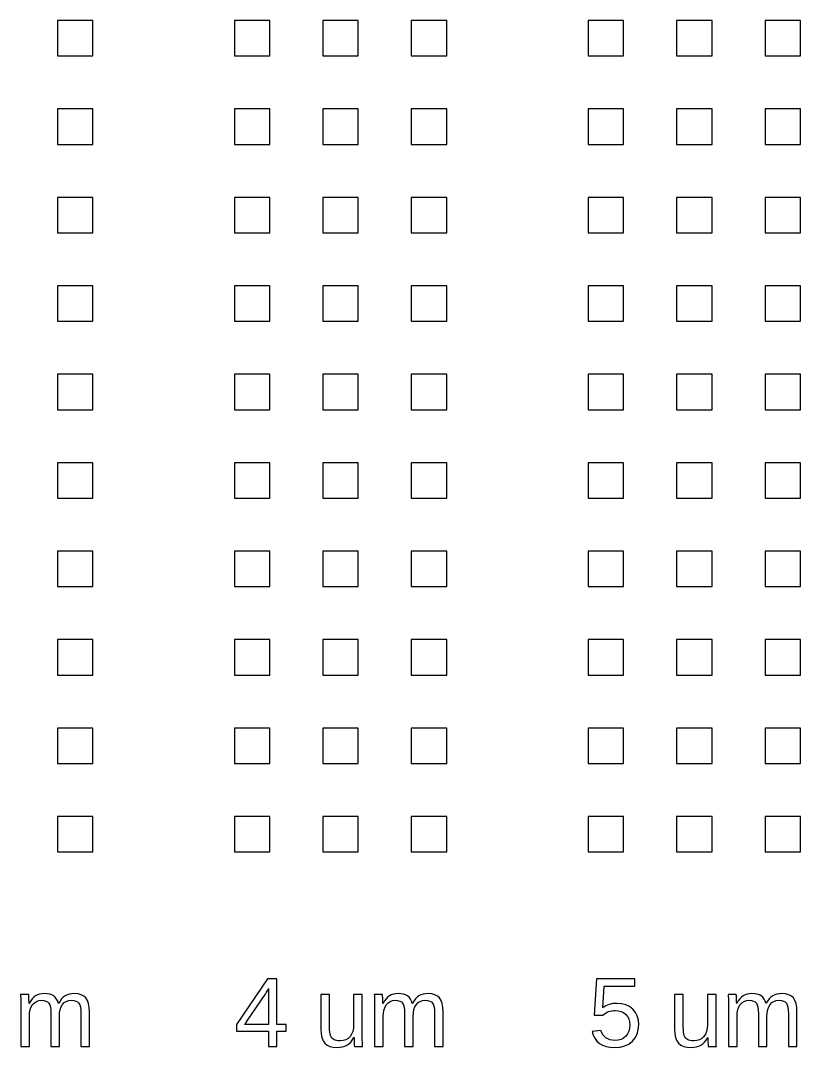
# Model space of a CAD drawing. Header units: metres. Extents: x -21500 to 21500, y -23900 to 23900.
# Drawn here: x 5191 to 9600, y -11905 to -6100 of the extents above; entities that cross this region are included whole.
import ezdxf

# ---------------------------------------------------------------- set-up
doc = ezdxf.new("R2010")
doc.units = ezdxf.units.M

msp = doc.modelspace()

# ---------------------------------------------------------------- linework, layer by layer
for p, q in [((5600, -6100), (5400, -6100)), ((5400, -6100), (5400, -6300)), ((5600, -6300), (5600, -6100)), ((6600, -6100), (6400, -6100)), ((6400, -6100), (6400, -6300)), ((6600, -6300), (6600, -6100)), ((7100, -6100), (6900, -6100)), ((6900, -6100), (6900, -6300)), ((7100, -6300), (7100, -6100)), ((7600, -6100), (7400, -6100)), ((7400, -6100), (7400, -6300)), ((7600, -6300), (7600, -6100)), ((8600, -6100), (8400, -6100)), ((8400, -6100), (8400, -6300)), ((8600, -6300), (8600, -6100)), ((9100, -6100), (8900, -6100)), ((8900, -6100), (8900, -6300)), ((9100, -6300), (9100, -6100)), ((9600, -6100), (9400, -6100)), ((9400, -6100), (9400, -6300)), ((9600, -6300), (9600, -6100)), ((5400, -6300), (5600, -6300)), ((6400, -6300), (6600, -6300)), ((6900, -6300), (7100, -6300)), ((7400, -6300), (7600, -6300)), ((8400, -6300), (8600, -6300)), ((8900, -6300), (9100, -6300)), ((9400, -6300), (9600, -6300)), ((5600, -6600), (5400, -6600)), ((5400, -6600), (5400, -6800)), ((5600, -6800), (5600, -6600)), ((6600, -6600), (6400, -6600)), ((6400, -6600), (6400, -6800)), ((6600, -6800), (6600, -6600)), ((7100, -6600), (6900, -6600)), ((6900, -6600), (6900, -6800)), ((7100, -6800), (7100, -6600)), ((7600, -6600), (7400, -6600)), ((7400, -6600), (7400, -6800)), ((7600, -6800), (7600, -6600)), ((8600, -6600), (8400, -6600)), ((8400, -6600), (8400, -6800)), ((8600, -6800), (8600, -6600)), ((9100, -6600), (8900, -6600)), ((8900, -6600), (8900, -6800)), ((9100, -6800), (9100, -6600)), ((9600, -6600), (9400, -6600)), ((9400, -6600), (9400, -6800)), ((9600, -6800), (9600, -6600)), ((5400, -6800), (5600, -6800)), ((6400, -6800), (6600, -6800)), ((6900, -6800), (7100, -6800)), ((7400, -6800), (7600, -6800)), ((8400, -6800), (8600, -6800)), ((8900, -6800), (9100, -6800)), ((9400, -6800), (9600, -6800)), ((5600, -7100), (5400, -7100)), ((5400, -7100), (5400, -7300)), ((5600, -7300), (5600, -7100)), ((6600, -7100), (6400, -7100)), ((6400, -7100), (6400, -7300)), ((6600, -7300), (6600, -7100)), ((7100, -7100), (6900, -7100)), ((6900, -7100), (6900, -7300)), ((7100, -7300), (7100, -7100)), ((7600, -7100), (7400, -7100)), ((7400, -7100), (7400, -7300)), ((7600, -7300), (7600, -7100)), ((8600, -7100), (8400, -7100)), ((8400, -7100), (8400, -7300)), ((8600, -7300), (8600, -7100)), ((9100, -7100), (8900, -7100)), ((8900, -7100), (8900, -7300)), ((9100, -7300), (9100, -7100)), ((9600, -7100), (9400, -7100)), ((9400, -7100), (9400, -7300)), ((9600, -7300), (9600, -7100)), ((5400, -7300), (5600, -7300)), ((6400, -7300), (6600, -7300)), ((6900, -7300), (7100, -7300)), ((7400, -7300), (7600, -7300)), ((8400, -7300), (8600, -7300)), ((8900, -7300), (9100, -7300)), ((9400, -7300), (9600, -7300)), ((5600, -7600), (5400, -7600)), ((5400, -7600), (5400, -7800)), ((5600, -7800), (5600, -7600)), ((6600, -7600), (6400, -7600)), ((6400, -7600), (6400, -7800)), ((6600, -7800), (6600, -7600)), ((7100, -7600), (6900, -7600)), ((6900, -7600), (6900, -7800)), ((7100, -7800), (7100, -7600)), ((7600, -7600), (7400, -7600)), ((7400, -7600), (7400, -7800)), ((7600, -7800), (7600, -7600)), ((8600, -7600), (8400, -7600)), ((8400, -7600), (8400, -7800)), ((8600, -7800), (8600, -7600)), ((9100, -7600), (8900, -7600)), ((8900, -7600), (8900, -7800)), ((9100, -7800), (9100, -7600)), ((9600, -7600), (9400, -7600)), ((9400, -7600), (9400, -7800)), ((9600, -7800), (9600, -7600)), ((5400, -7800), (5600, -7800)), ((6400, -7800), (6600, -7800)), ((6900, -7800), (7100, -7800)), ((7400, -7800), (7600, -7800)), ((8400, -7800), (8600, -7800)), ((8900, -7800), (9100, -7800)), ((9400, -7800), (9600, -7800)), ((5600, -8100), (5400, -8100)), ((5400, -8100), (5400, -8300)), ((5600, -8300), (5600, -8100)), ((6600, -8100), (6400, -8100)), ((6400, -8100), (6400, -8300)), ((6600, -8300), (6600, -8100)), ((7100, -8100), (6900, -8100)), ((6900, -8100), (6900, -8300)), ((7100, -8300), (7100, -8100)), ((7600, -8100), (7400, -8100)), ((7400, -8100), (7400, -8300)), ((7600, -8300), (7600, -8100)), ((8600, -8100), (8400, -8100)), ((8400, -8100), (8400, -8300)), ((8600, -8300), (8600, -8100)), ((9100, -8100), (8900, -8100)), ((8900, -8100), (8900, -8300)), ((9100, -8300), (9100, -8100)), ((9600, -8100), (9400, -8100)), ((9400, -8100), (9400, -8300)), ((9600, -8300), (9600, -8100)), ((5400, -8300), (5600, -8300)), ((6400, -8300), (6600, -8300)), ((6900, -8300), (7100, -8300)), ((7400, -8300), (7600, -8300)), ((8400, -8300), (8600, -8300)), ((8900, -8300), (9100, -8300)), ((9400, -8300), (9600, -8300)), ((5600, -8600), (5400, -8600)), ((5400, -8600), (5400, -8800)), ((5600, -8800), (5600, -8600)), ((6600, -8600), (6400, -8600)), ((6400, -8600), (6400, -8800)), ((6600, -8800), (6600, -8600)), ((7100, -8600), (6900, -8600)), ((6900, -8600), (6900, -8800)), ((7100, -8800), (7100, -8600)), ((7600, -8600), (7400, -8600)), ((7400, -8600), (7400, -8800)), ((7600, -8800), (7600, -8600)), ((8600, -8600), (8400, -8600)), ((8400, -8600), (8400, -8800)), ((8600, -8800), (8600, -8600)), ((9100, -8600), (8900, -8600)), ((8900, -8600), (8900, -8800)), ((9100, -8800), (9100, -8600)), ((9600, -8600), (9400, -8600)), ((9400, -8600), (9400, -8800)), ((9600, -8800), (9600, -8600)), ((5400, -8800), (5600, -8800)), ((6400, -8800), (6600, -8800)), ((6900, -8800), (7100, -8800)), ((7400, -8800), (7600, -8800)), ((8400, -8800), (8600, -8800)), ((8900, -8800), (9100, -8800)), ((9400, -8800), (9600, -8800)), ((5600, -9100), (5400, -9100)), ((5400, -9100), (5400, -9300)), ((5600, -9300), (5600, -9100)), ((6600, -9100), (6400, -9100)), ((6400, -9100), (6400, -9300)), ((6600, -9300), (6600, -9100)), ((7100, -9100), (6900, -9100)), ((6900, -9100), (6900, -9300)), ((7100, -9300), (7100, -9100)), ((7600, -9100), (7400, -9100)), ((7400, -9100), (7400, -9300)), ((7600, -9300), (7600, -9100)), ((8600, -9100), (8400, -9100)), ((8400, -9100), (8400, -9300)), ((8600, -9300), (8600, -9100)), ((9100, -9100), (8900, -9100)), ((8900, -9100), (8900, -9300)), ((9100, -9300), (9100, -9100)), ((9600, -9100), (9400, -9100)), ((9400, -9100), (9400, -9300)), ((9600, -9300), (9600, -9100)), ((5400, -9300), (5600, -9300)), ((6400, -9300), (6600, -9300)), ((6900, -9300), (7100, -9300)), ((7400, -9300), (7600, -9300)), ((8400, -9300), (8600, -9300)), ((8900, -9300), (9100, -9300)), ((9400, -9300), (9600, -9300)), ((5600, -9600), (5400, -9600)), ((5400, -9600), (5400, -9800)), ((5600, -9800), (5600, -9600)), ((6600, -9600), (6400, -9600)), ((6400, -9600), (6400, -9800)), ((6600, -9800), (6600, -9600)), ((7100, -9600), (6900, -9600)), ((6900, -9600), (6900, -9800)), ((7100, -9800), (7100, -9600)), ((7600, -9600), (7400, -9600)), ((7400, -9600), (7400, -9800)), ((7600, -9800), (7600, -9600)), ((8600, -9600), (8400, -9600)), ((8400, -9600), (8400, -9800)), ((8600, -9800), (8600, -9600)), ((9100, -9600), (8900, -9600)), ((8900, -9600), (8900, -9800)), ((9100, -9800), (9100, -9600)), ((9600, -9600), (9400, -9600)), ((9400, -9600), (9400, -9800)), ((9600, -9800), (9600, -9600)), ((5400, -9800), (5600, -9800)), ((6400, -9800), (6600, -9800)), ((6900, -9800), (7100, -9800)), ((7400, -9800), (7600, -9800)), ((8400, -9800), (8600, -9800)), ((8900, -9800), (9100, -9800)), ((9400, -9800), (9600, -9800)), ((5600, -10100), (5400, -10100)), ((5400, -10100), (5400, -10300)), ((5600, -10300), (5600, -10100)), ((6600, -10100), (6400, -10100)), ((6400, -10100), (6400, -10300)), ((6600, -10300), (6600, -10100)), ((7100, -10100), (6900, -10100)), ((6900, -10100), (6900, -10300)), ((7100, -10300), (7100, -10100)), ((7600, -10100), (7400, -10100)), ((7400, -10100), (7400, -10300)), ((7600, -10300), (7600, -10100)), ((8600, -10100), (8400, -10100)), ((8400, -10100), (8400, -10300)), ((8600, -10300), (8600, -10100)), ((9100, -10100), (8900, -10100)), ((8900, -10100), (8900, -10300)), ((9100, -10300), (9100, -10100)), ((9600, -10100), (9400, -10100)), ((9400, -10100), (9400, -10300)), ((9600, -10300), (9600, -10100)), ((5400, -10300), (5600, -10300)), ((6400, -10300), (6600, -10300)), ((6900, -10300), (7100, -10300)), ((7400, -10300), (7600, -10300)), ((8400, -10300), (8600, -10300)), ((8900, -10300), (9100, -10300)), ((9400, -10300), (9600, -10300)), ((5600, -10600), (5400, -10600)), ((5400, -10600), (5400, -10800)), ((5600, -10800), (5600, -10600)), ((6600, -10600), (6400, -10600)), ((6400, -10600), (6400, -10800)), ((6600, -10800), (6600, -10600)), ((7100, -10600), (6900, -10600)), ((6900, -10600), (6900, -10800)), ((7100, -10800), (7100, -10600)), ((7600, -10600), (7400, -10600)), ((7400, -10600), (7400, -10800)), ((7600, -10800), (7600, -10600)), ((8600, -10600), (8400, -10600)), ((8400, -10600), (8400, -10800)), ((8600, -10800), (8600, -10600)), ((9100, -10600), (8900, -10600)), ((8900, -10600), (8900, -10800)), ((9100, -10800), (9100, -10600)), ((9600, -10600), (9400, -10600)), ((9400, -10600), (9400, -10800)), ((9600, -10800), (9600, -10600)), ((5400, -10800), (5600, -10800)), ((6400, -10800), (6600, -10800)), ((6900, -10800), (7100, -10800)), ((7400, -10800), (7600, -10800)), ((8400, -10800), (8600, -10800)), ((8900, -10800), (9100, -10800)), ((9400, -10800), (9600, -10800)), ((6587.73, -11517.8), (6412.75, -11775.5)), ((6639, -11517.8), (6587.73, -11517.8)), ((6639, -11774.9), (6639, -11517.8)), ((8446.12, -11517.8), (8433.37, -11723.4)), ((8663.41, -11517.8), (8446.12, -11517.8)), ((8663.41, -11559.3), (8663.41, -11517.8)), ((5237.21, -11606.5), (5191.09, -11606.5)), ((5191.09, -11606.5), (5191.8, -11614.7)), ((5237.35, -11607.4), (5237.21, -11606.5)), ((5237.48, -11609), (5237.35, -11607.4)), ((5237.62, -11611.1), (5237.48, -11609)), ((5287.01, -11607.9), (5276.27, -11613.3)), ((5298.86, -11604.1), (5287.01, -11607.9)), ((5311.83, -11601.8), (5298.86, -11604.1)), ((5325.92, -11601), (5311.83, -11601.8)), ((5341.73, -11601.9), (5325.92, -11601)), ((5355.79, -11604.4), (5341.73, -11601.9)), ((5368.11, -11608.5), (5355.79, -11604.4)), ((5378.68, -11614.3), (5368.11, -11608.5)), ((5454.6, -11608.4), (5443.25, -11614.1)), ((5467.09, -11604.3), (5454.6, -11608.4)), ((5480.71, -11601.9), (5467.09, -11604.3)), ((5495.47, -11601), (5480.71, -11601.9)), ((5516.2, -11602.6), (5495.47, -11601)), ((5533.89, -11607.1), (5516.2, -11602.6)), ((5548.55, -11614.6), (5533.89, -11607.1)), ((6476.77, -11749.4), (6574.7, -11605.1)), ((6574.7, -11605.1), (6576.69, -11602.1)), ((6576.69, -11602.1), (6579.11, -11598.1)), ((6579.11, -11598.1), (6581.98, -11593.1)), ((6581.98, -11593.1), (6585.28, -11587.2)), ((6585.28, -11587.2), (6588.4, -11581.5)), ((6588.4, -11581.5), (6590.71, -11577.2)), ((6590.71, -11577.2), (6592.2, -11574.3)), ((6592.2, -11574.3), (6592.88, -11572.8)), ((6592.88, -11572.8), (6592.88, -11774.9)), ((6937.65, -11606.5), (6888.55, -11606.5)), ((6888.55, -11606.5), (6888.55, -11802.1)), ((6937.65, -11792.6), (6937.65, -11606.5)), ((7122.93, -11606.5), (7074.1, -11606.5)), ((7074.1, -11606.5), (7074.1, -11776.6)), ((7122.93, -11837.3), (7122.93, -11606.5)), ((7237.21, -11606.5), (7191.09, -11606.5)), ((7191.09, -11606.5), (7191.8, -11614.7)), ((7237.35, -11607.4), (7237.21, -11606.5)), ((7237.48, -11609), (7237.35, -11607.4)), ((7237.62, -11611.1), (7237.48, -11609)), ((7287.01, -11607.9), (7276.27, -11613.3)), ((7298.86, -11604.1), (7287.01, -11607.9)), ((7311.83, -11601.8), (7298.86, -11604.1)), ((7325.92, -11601), (7311.83, -11601.8)), ((7341.73, -11601.9), (7325.92, -11601)), ((7355.79, -11604.4), (7341.73, -11601.9)), ((7368.11, -11608.5), (7355.79, -11604.4)), ((7378.68, -11614.3), (7368.11, -11608.5)), ((7454.6, -11608.4), (7443.25, -11614.1)), ((7467.09, -11604.3), (7454.6, -11608.4)), ((7480.71, -11601.9), (7467.09, -11604.3)), ((7495.47, -11601), (7480.71, -11601.9)), ((7516.2, -11602.6), (7495.47, -11601)), ((7533.89, -11607.1), (7516.2, -11602.6)), ((7548.55, -11614.6), (7533.89, -11607.1)), ((8483.28, -11680.5), (8490.61, -11559.3)), ((8490.61, -11559.3), (8663.41, -11559.3)), ((8937.65, -11606.5), (8888.55, -11606.5)), ((8888.55, -11606.5), (8888.55, -11802.1)), ((8937.65, -11792.6), (8937.65, -11606.5)), ((9122.93, -11606.5), (9074.1, -11606.5)), ((9074.1, -11606.5), (9074.1, -11776.6)), ((9122.93, -11837.3), (9122.93, -11606.5)), ((9237.21, -11606.5), (9191.09, -11606.5)), ((9191.09, -11606.5), (9191.8, -11614.7)), ((9237.35, -11607.4), (9237.21, -11606.5)), ((9237.48, -11609), (9237.35, -11607.4)), ((9237.62, -11611.1), (9237.48, -11609)), ((9287.01, -11607.9), (9276.27, -11613.3)), ((9298.86, -11604.1), (9287.01, -11607.9)), ((9311.83, -11601.8), (9298.86, -11604.1)), ((9325.92, -11601), (9311.83, -11601.8)), ((9341.73, -11601.9), (9325.92, -11601)), ((9355.79, -11604.4), (9341.73, -11601.9)), ((9368.11, -11608.5), (9355.79, -11604.4)), ((9378.68, -11614.3), (9368.11, -11608.5)), ((9454.6, -11608.4), (9443.25, -11614.1)), ((9467.09, -11604.3), (9454.6, -11608.4)), ((9480.71, -11601.9), (9467.09, -11604.3)), ((9495.47, -11601), (9480.71, -11601.9)), ((9516.2, -11602.6), (9495.47, -11601)), ((9533.89, -11607.1), (9516.2, -11602.6)), ((9548.55, -11614.6), (9533.89, -11607.1)), ((5191.8, -11614.7), (5192.31, -11627.8)), ((5192.31, -11627.8), (5192.62, -11646)), ((5192.62, -11646), (5192.72, -11669.1)), ((5237.75, -11613.8), (5237.62, -11611.1)), ((5237.9, -11616.9), (5237.75, -11613.8)), ((5238.06, -11620.2), (5237.9, -11616.9)), ((5238.24, -11623.7), (5238.06, -11620.2)), ((5238.43, -11627.5), (5238.24, -11623.7)), ((5238.64, -11632.2), (5238.43, -11627.5)), ((5238.87, -11638.7), (5238.64, -11632.2)), ((5239.12, -11646.8), (5238.87, -11638.7)), ((5239.38, -11656.7), (5239.12, -11646.8)), ((5240.19, -11656.7), (5239.38, -11656.7)), ((5248.35, -11642.2), (5240.19, -11656.7)), ((5257.08, -11630.2), (5248.35, -11642.2)), ((5251.5, -11675.8), (5259.46, -11662.6)), ((5266.39, -11620.5), (5257.08, -11630.2)), ((5259.46, -11662.6), (5269.36, -11652.2)), ((5276.27, -11613.3), (5266.39, -11620.5)), ((5269.36, -11652.2), (5280.89, -11644.7)), ((5280.89, -11644.7), (5294.04, -11640.2)), ((5294.04, -11640.2), (5308.83, -11638.8)), ((5308.83, -11638.8), (5322.85, -11639.8)), ((5322.85, -11639.8), (5334.53, -11642.8)), ((5334.53, -11642.8), (5343.87, -11647.9)), ((5343.87, -11647.9), (5350.88, -11655)), ((5350.88, -11655), (5355.98, -11664.8)), ((5355.98, -11664.8), (5359.63, -11677.9)), ((5387.64, -11622), (5378.68, -11614.3)), ((5395.13, -11631.6), (5387.64, -11622)), ((5401.14, -11643.1), (5395.13, -11631.6)), ((5405.68, -11656.7), (5401.14, -11643.1)), ((5406.49, -11656.7), (5405.68, -11656.7)), ((5414.48, -11642.9), (5406.49, -11656.7)), ((5423.28, -11631.2), (5414.48, -11642.9)), ((5420.83, -11675.6), (5428.6, -11662.5)), ((5432.86, -11621.6), (5423.28, -11631.2)), ((5428.6, -11662.5), (5438.37, -11652.1)), ((5443.25, -11614.1), (5432.86, -11621.6)), ((5438.37, -11652.1), (5449.93, -11644.7)), ((5449.93, -11644.7), (5463.26, -11640.2)), ((5463.26, -11640.2), (5478.38, -11638.8)), ((5478.38, -11638.8), (5492.4, -11639.8)), ((5492.4, -11639.8), (5504.08, -11642.8)), ((5504.08, -11642.8), (5513.43, -11647.9)), ((5513.43, -11647.9), (5520.43, -11655)), ((5520.43, -11655), (5525.53, -11664.8)), ((5525.53, -11664.8), (5529.18, -11677.9)), ((5560.17, -11625.2), (5548.55, -11614.6)), ((5569.01, -11639.2), (5560.17, -11625.2)), ((5575.33, -11657.1), (5569.01, -11639.2)), ((5579.12, -11678.8), (5575.33, -11657.1)), ((7191.8, -11614.7), (7192.31, -11627.8)), ((7192.31, -11627.8), (7192.62, -11646)), ((7192.62, -11646), (7192.72, -11669.1)), ((7237.75, -11613.8), (7237.62, -11611.1)), ((7237.9, -11616.9), (7237.75, -11613.8)), ((7238.06, -11620.2), (7237.9, -11616.9)), ((7238.24, -11623.7), (7238.06, -11620.2)), ((7238.43, -11627.5), (7238.24, -11623.7)), ((7238.64, -11632.2), (7238.43, -11627.5)), ((7238.87, -11638.7), (7238.64, -11632.2)), ((7239.12, -11646.8), (7238.87, -11638.7)), ((7239.38, -11656.7), (7239.12, -11646.8)), ((7240.19, -11656.7), (7239.38, -11656.7)), ((7248.35, -11642.2), (7240.19, -11656.7)), ((7257.08, -11630.2), (7248.35, -11642.2)), ((7251.5, -11675.8), (7259.46, -11662.6)), ((7266.39, -11620.5), (7257.08, -11630.2)), ((7259.46, -11662.6), (7269.36, -11652.2)), ((7276.27, -11613.3), (7266.39, -11620.5)), ((7269.36, -11652.2), (7280.89, -11644.7)), ((7280.89, -11644.7), (7294.04, -11640.2)), ((7294.04, -11640.2), (7308.83, -11638.8)), ((7308.83, -11638.8), (7322.85, -11639.8)), ((7322.85, -11639.8), (7334.53, -11642.8)), ((7334.53, -11642.8), (7343.87, -11647.9)), ((7343.87, -11647.9), (7350.88, -11655)), ((7350.88, -11655), (7355.98, -11664.8)), ((7355.98, -11664.8), (7359.63, -11677.9)), ((7387.64, -11622), (7378.68, -11614.3)), ((7395.13, -11631.6), (7387.64, -11622)), ((7401.14, -11643.1), (7395.13, -11631.6)), ((7405.68, -11656.7), (7401.14, -11643.1)), ((7406.49, -11656.7), (7405.68, -11656.7)), ((7414.48, -11642.9), (7406.49, -11656.7)), ((7423.28, -11631.2), (7414.48, -11642.9)), ((7420.83, -11675.6), (7428.6, -11662.5)), ((7432.86, -11621.6), (7423.28, -11631.2)), ((7428.6, -11662.5), (7438.37, -11652.1)), ((7443.25, -11614.1), (7432.86, -11621.6)), ((7438.37, -11652.1), (7449.93, -11644.7)), ((7449.93, -11644.7), (7463.26, -11640.2)), ((7463.26, -11640.2), (7478.38, -11638.8)), ((7478.38, -11638.8), (7492.4, -11639.8)), ((7492.4, -11639.8), (7504.08, -11642.8)), ((7504.08, -11642.8), (7513.43, -11647.9)), ((7513.43, -11647.9), (7520.43, -11655)), ((7520.43, -11655), (7525.53, -11664.8)), ((7525.53, -11664.8), (7529.18, -11677.9)), ((7560.17, -11625.2), (7548.55, -11614.6)), ((7569.01, -11639.2), (7560.17, -11625.2)), ((7575.33, -11657.1), (7569.01, -11639.2)), ((7579.12, -11678.8), (7575.33, -11657.1)), ((8518.89, -11662.2), (8500.12, -11669.9)), ((8539.59, -11657.6), (8518.89, -11662.2)), ((8562.23, -11656.1), (8539.59, -11657.6)), ((8589.01, -11658.2), (8562.23, -11656.1)), ((8612.92, -11664.4), (8589.01, -11658.2)), ((8633.97, -11674.7), (8612.92, -11664.4)), ((9191.8, -11614.7), (9192.31, -11627.8)), ((9192.31, -11627.8), (9192.62, -11646)), ((9192.62, -11646), (9192.72, -11669.1)), ((9237.75, -11613.8), (9237.62, -11611.1)), ((9237.9, -11616.9), (9237.75, -11613.8)), ((9238.06, -11620.2), (9237.9, -11616.9)), ((9238.24, -11623.7), (9238.06, -11620.2)), ((9238.43, -11627.5), (9238.24, -11623.7)), ((9238.64, -11632.2), (9238.43, -11627.5)), ((9238.87, -11638.7), (9238.64, -11632.2)), ((9239.12, -11646.8), (9238.87, -11638.7)), ((9239.38, -11656.7), (9239.12, -11646.8)), ((9240.19, -11656.7), (9239.38, -11656.7)), ((9248.35, -11642.2), (9240.19, -11656.7)), ((9257.08, -11630.2), (9248.35, -11642.2)), ((9251.5, -11675.8), (9259.46, -11662.6)), ((9266.39, -11620.5), (9257.08, -11630.2)), ((9259.46, -11662.6), (9269.36, -11652.2)), ((9276.27, -11613.3), (9266.39, -11620.5)), ((9269.36, -11652.2), (9280.89, -11644.7)), ((9280.89, -11644.7), (9294.04, -11640.2)), ((9294.04, -11640.2), (9308.83, -11638.8)), ((9308.83, -11638.8), (9322.85, -11639.8)), ((9322.85, -11639.8), (9334.53, -11642.8)), ((9334.53, -11642.8), (9343.87, -11647.9)), ((9343.87, -11647.9), (9350.88, -11655)), ((9350.88, -11655), (9355.98, -11664.8)), ((9355.98, -11664.8), (9359.63, -11677.9)), ((9387.64, -11622), (9378.68, -11614.3)), ((9395.13, -11631.6), (9387.64, -11622)), ((9401.14, -11643.1), (9395.13, -11631.6)), ((9405.68, -11656.7), (9401.14, -11643.1)), ((9406.49, -11656.7), (9405.68, -11656.7)), ((9414.48, -11642.9), (9406.49, -11656.7)), ((9423.28, -11631.2), (9414.48, -11642.9)), ((9420.83, -11675.6), (9428.6, -11662.5)), ((9432.86, -11621.6), (9423.28, -11631.2)), ((9428.6, -11662.5), (9438.37, -11652.1)), ((9443.25, -11614.1), (9432.86, -11621.6)), ((9438.37, -11652.1), (9449.93, -11644.7)), ((9449.93, -11644.7), (9463.26, -11640.2)), ((9463.26, -11640.2), (9478.38, -11638.8)), ((9478.38, -11638.8), (9492.4, -11639.8)), ((9492.4, -11639.8), (9504.08, -11642.8)), ((9504.08, -11642.8), (9513.43, -11647.9)), ((9513.43, -11647.9), (9520.43, -11655)), ((9520.43, -11655), (9525.53, -11664.8)), ((9525.53, -11664.8), (9529.18, -11677.9)), ((9560.17, -11625.2), (9548.55, -11614.6)), ((9569.01, -11639.2), (9560.17, -11625.2)), ((9575.33, -11657.1), (9569.01, -11639.2)), ((9579.12, -11678.8), (9575.33, -11657.1)), ((5192.72, -11669.1), (5192.72, -11900)), ((5241.28, -11729.9), (5242.42, -11709.4)), ((5242.42, -11709.4), (5245.82, -11691.4)), ((5245.82, -11691.4), (5251.5, -11675.8)), ((5359.63, -11677.9), (5361.81, -11694.3)), ((5361.81, -11694.3), (5362.54, -11713.9)), ((5362.54, -11713.9), (5362.54, -11900)), ((5410.83, -11729.9), (5411.94, -11709.3)), ((5411.94, -11709.3), (5415.27, -11691.2)), ((5415.27, -11691.2), (5420.83, -11675.6)), ((5529.18, -11677.9), (5531.36, -11694.3)), ((5531.36, -11694.3), (5532.09, -11713.9)), ((5532.09, -11713.9), (5532.09, -11900)), ((5580.38, -11704.4), (5579.12, -11678.8)), ((5580.38, -11900), (5580.38, -11704.4)), ((7192.72, -11669.1), (7192.72, -11900)), ((7241.28, -11729.9), (7242.42, -11709.4)), ((7242.42, -11709.4), (7245.82, -11691.4)), ((7245.82, -11691.4), (7251.5, -11675.8)), ((7359.63, -11677.9), (7361.81, -11694.3)), ((7361.81, -11694.3), (7362.54, -11713.9)), ((7362.54, -11713.9), (7362.54, -11900)), ((7410.83, -11729.9), (7411.94, -11709.3)), ((7411.94, -11709.3), (7415.27, -11691.2)), ((7415.27, -11691.2), (7420.83, -11675.6)), ((7529.18, -11677.9), (7531.36, -11694.3)), ((7531.36, -11694.3), (7532.09, -11713.9)), ((7532.09, -11713.9), (7532.09, -11900)), ((7580.38, -11704.4), (7579.12, -11678.8)), ((7580.38, -11900), (7580.38, -11704.4)), ((8433.37, -11723.4), (8481.11, -11723.4)), ((8481.11, -11723.4), (8489.66, -11716.5)), ((8500.12, -11669.9), (8483.28, -11680.5)), ((8489.66, -11716.5), (8498.2, -11710.6)), ((8498.2, -11710.6), (8506.75, -11705.9)), ((8506.75, -11705.9), (8515.29, -11702.2)), ((8515.29, -11702.2), (8524.01, -11699.5)), ((8524.01, -11699.5), (8533.06, -11697.6)), ((8533.06, -11697.6), (8542.46, -11696.4)), ((8542.46, -11696.4), (8552.19, -11696)), ((8552.19, -11696), (8570.2, -11697.4)), ((8570.2, -11697.4), (8586.27, -11701.6)), ((8586.27, -11701.6), (8600.38, -11708.5)), ((8600.38, -11708.5), (8612.55, -11718.2)), ((8612.55, -11718.2), (8622.34, -11730.2)), ((8652.16, -11689.2), (8633.97, -11674.7)), ((8666.81, -11707), (8652.16, -11689.2)), ((8677.28, -11727.3), (8666.81, -11707)), ((9192.72, -11669.1), (9192.72, -11900)), ((9241.28, -11729.9), (9242.42, -11709.4)), ((9242.42, -11709.4), (9245.82, -11691.4)), ((9245.82, -11691.4), (9251.5, -11675.8)), ((9359.63, -11677.9), (9361.81, -11694.3)), ((9361.81, -11694.3), (9362.54, -11713.9)), ((9362.54, -11713.9), (9362.54, -11900)), ((9410.83, -11729.9), (9411.94, -11709.3)), ((9411.94, -11709.3), (9415.27, -11691.2)), ((9415.27, -11691.2), (9420.83, -11675.6)), ((9529.18, -11677.9), (9531.36, -11694.3)), ((9531.36, -11694.3), (9532.09, -11713.9)), ((9532.09, -11713.9), (9532.09, -11900)), ((9580.38, -11704.4), (9579.12, -11678.8)), ((9580.38, -11900), (9580.38, -11704.4)), ((5241.28, -11900), (5241.28, -11729.9)), ((5410.83, -11900), (5410.83, -11729.9)), ((6412.75, -11775.5), (6412.75, -11813.5)), ((6457.78, -11774.9), (6462.12, -11769.5)), ((6592.88, -11774.9), (6457.78, -11774.9)), ((6462.12, -11769.5), (6476.77, -11749.4)), ((6692.71, -11774.9), (6639, -11774.9)), ((6692.71, -11813.5), (6692.71, -11774.9)), ((7074.1, -11776.6), (7072.83, -11796.8)), ((7241.28, -11900), (7241.28, -11729.9)), ((7410.83, -11900), (7410.83, -11729.9)), ((8622.34, -11730.2), (8629.33, -11743.9)), ((8629.33, -11743.9), (8633.53, -11759.4)), ((8633.53, -11759.4), (8634.93, -11776.6)), ((8634.93, -11776.6), (8633.54, -11796.2)), ((8683.57, -11750.2), (8677.28, -11727.3)), ((8683.41, -11804.1), (8685.66, -11775.5)), ((8685.66, -11775.5), (8683.57, -11750.2)), ((9074.1, -11776.6), (9072.83, -11796.8)), ((9241.28, -11900), (9241.28, -11729.9)), ((9410.83, -11900), (9410.83, -11729.9)), ((6412.75, -11813.5), (6592.88, -11813.5)), ((6592.88, -11813.5), (6592.88, -11900)), ((6639, -11813.5), (6692.71, -11813.5)), ((6639, -11900), (6639, -11813.5)), ((6888.55, -11802.1), (6889.94, -11827.8)), ((6889.94, -11827.8), (6894.14, -11849.6)), ((6938, -11806.3), (6937.65, -11792.6)), ((6939.07, -11818.3), (6938, -11806.3)), ((6940.85, -11828.8), (6939.07, -11818.3)), ((6943.34, -11837.6), (6940.85, -11828.8)), ((6946.62, -11845), (6943.34, -11837.6)), ((7062.66, -11830.3), (7053.76, -11843.6)), ((7069.02, -11814.7), (7062.66, -11830.3)), ((7072.83, -11796.8), (7069.02, -11814.7)), ((7123.03, -11860.5), (7122.93, -11837.3)), ((8471.62, -11808.8), (8422.24, -11814.5)), ((8422.24, -11814.5), (8428.09, -11835.4)), ((8428.09, -11835.4), (8436.96, -11853.5)), ((8482.38, -11833.7), (8471.62, -11808.8)), ((8499.22, -11851.4), (8482.38, -11833.7)), ((8612.68, -11841.8), (8600.49, -11852.2)), ((8622.42, -11828.8), (8612.68, -11841.8)), ((8629.37, -11813.6), (8622.42, -11828.8)), ((8633.54, -11796.2), (8629.37, -11813.6)), ((8665.44, -11851.7), (8676.67, -11829.5)), ((8676.67, -11829.5), (8683.41, -11804.1)), ((8888.55, -11802.1), (8889.94, -11827.8)), ((8889.94, -11827.8), (8894.14, -11849.6)), ((8938, -11806.3), (8937.65, -11792.6)), ((8939.07, -11818.3), (8938, -11806.3)), ((8940.85, -11828.8), (8939.07, -11818.3)), ((8943.34, -11837.6), (8940.85, -11828.8)), ((8946.62, -11845), (8943.34, -11837.6)), ((9062.66, -11830.3), (9053.76, -11843.6)), ((9069.02, -11814.7), (9062.66, -11830.3)), ((9072.83, -11796.8), (9069.02, -11814.7)), ((9123.03, -11860.5), (9122.93, -11837.3)), ((5192.72, -11900), (5241.28, -11900)), ((5362.54, -11900), (5410.83, -11900)), ((5532.09, -11900), (5580.38, -11900)), ((6592.88, -11900), (6639, -11900)), ((6894.14, -11849.6), (6901.14, -11867.5)), ((6901.14, -11867.5), (6910.93, -11881.4)), ((6910.93, -11881.4), (6923.74, -11891.9)), ((6923.74, -11891.9), (6939.78, -11899.4)), ((6939.78, -11899.4), (6959.07, -11903.9)), ((6950.74, -11851.4), (6946.62, -11845)), ((6955.71, -11856.6), (6950.74, -11851.4)), ((6961.52, -11860.7), (6955.71, -11856.6)), ((6968.49, -11863.8), (6961.52, -11860.7)), ((6976.92, -11866), (6968.49, -11863.8)), ((6986.8, -11867.3), (6976.92, -11866)), ((6998.14, -11867.7), (6986.8, -11867.3)), ((7014.84, -11866.2), (6998.14, -11867.7)), ((7011.74, -11902.3), (7024.81, -11898.3)), ((7029.68, -11861.7), (7014.84, -11866.2)), ((7024.81, -11898.3), (7036.53, -11892.8)), ((7042.65, -11854.1), (7029.68, -11861.7)), ((7036.53, -11892.8), (7047.25, -11885.4)), ((7053.76, -11843.6), (7042.65, -11854.1)), ((7047.25, -11885.4), (7057.32, -11875.8)), ((7057.32, -11875.8), (7066.72, -11863.9)), ((7066.72, -11863.9), (7075.46, -11849.8)), ((7075.46, -11849.8), (7076.27, -11849.8)), ((7076.27, -11849.8), (7076.54, -11859.7)), ((7076.54, -11859.7), (7076.78, -11867.8)), ((7076.78, -11867.8), (7077.01, -11874.3)), ((7077.01, -11874.3), (7077.22, -11879)), ((7077.22, -11879), (7077.42, -11882.7)), ((7077.42, -11882.7), (7077.59, -11886.3)), ((7077.59, -11886.3), (7077.76, -11889.6)), ((7077.76, -11889.6), (7077.9, -11892.7)), ((7077.9, -11892.7), (7078.04, -11895.4)), ((7078.04, -11895.4), (7078.17, -11897.5)), ((7078.17, -11897.5), (7078.31, -11899)), ((7078.31, -11899), (7078.44, -11900)), ((7078.44, -11900), (7124.56, -11900)), ((7123.34, -11878.6), (7123.03, -11860.5)), ((7123.85, -11891.8), (7123.34, -11878.6)), ((7124.56, -11900), (7123.85, -11891.8)), ((7192.72, -11900), (7241.28, -11900)), ((7362.54, -11900), (7410.83, -11900)), ((7532.09, -11900), (7580.38, -11900)), ((8436.96, -11853.5), (8448.85, -11869.1)), ((8448.85, -11869.1), (8463.75, -11882.1)), ((8463.75, -11882.1), (8481.45, -11892.3)), ((8481.45, -11892.3), (8501.73, -11899.6)), ((8522.13, -11862), (8499.22, -11851.4)), ((8501.73, -11899.6), (8524.59, -11904)), ((8551.1, -11865.5), (8522.13, -11862)), ((8569.7, -11864.1), (8551.1, -11865.5)), ((8586.17, -11859.6), (8569.7, -11864.1)), ((8580.16, -11903.3), (8606.82, -11896.7)), ((8600.49, -11852.2), (8586.17, -11859.6)), ((8606.82, -11896.7), (8630, -11885.9)), ((8630, -11885.9), (8649.71, -11870.7)), ((8649.71, -11870.7), (8665.44, -11851.7)), ((8894.14, -11849.6), (8901.14, -11867.5)), ((8901.14, -11867.5), (8910.93, -11881.4)), ((8910.93, -11881.4), (8923.74, -11891.9)), ((8923.74, -11891.9), (8939.78, -11899.4)), ((8939.78, -11899.4), (8959.07, -11903.9)), ((8950.74, -11851.4), (8946.62, -11845)), ((8955.71, -11856.6), (8950.74, -11851.4)), ((8961.52, -11860.7), (8955.71, -11856.6)), ((8968.49, -11863.8), (8961.52, -11860.7)), ((8976.92, -11866), (8968.49, -11863.8)), ((8986.8, -11867.3), (8976.92, -11866)), ((8998.14, -11867.7), (8986.8, -11867.3)), ((9014.84, -11866.2), (8998.14, -11867.7)), ((9011.74, -11902.3), (9024.81, -11898.3)), ((9029.68, -11861.7), (9014.84, -11866.2)), ((9024.81, -11898.3), (9036.53, -11892.8)), ((9042.65, -11854.1), (9029.68, -11861.7)), ((9036.53, -11892.8), (9047.25, -11885.4)), ((9053.76, -11843.6), (9042.65, -11854.1)), ((9047.25, -11885.4), (9057.32, -11875.8)), ((9057.32, -11875.8), (9066.72, -11863.9)), ((9066.72, -11863.9), (9075.46, -11849.8)), ((9075.46, -11849.8), (9076.27, -11849.8)), ((9076.27, -11849.8), (9076.54, -11859.7)), ((9076.54, -11859.7), (9076.78, -11867.8)), ((9076.78, -11867.8), (9077.01, -11874.3)), ((9077.01, -11874.3), (9077.22, -11879)), ((9077.22, -11879), (9077.42, -11882.7)), ((9077.42, -11882.7), (9077.59, -11886.3)), ((9077.59, -11886.3), (9077.76, -11889.6)), ((9077.76, -11889.6), (9077.9, -11892.7)), ((9077.9, -11892.7), (9078.04, -11895.4)), ((9078.04, -11895.4), (9078.17, -11897.5)), ((9078.17, -11897.5), (9078.31, -11899)), ((9078.31, -11899), (9078.44, -11900)), ((9078.44, -11900), (9124.56, -11900)), ((9123.34, -11878.6), (9123.03, -11860.5)), ((9123.85, -11891.8), (9123.34, -11878.6)), ((9124.56, -11900), (9123.85, -11891.8)), ((9192.72, -11900), (9241.28, -11900)), ((9362.54, -11900), (9410.83, -11900)), ((9532.09, -11900), (9580.38, -11900)), ((6959.07, -11903.9), (6981.6, -11905.4)), ((6981.6, -11905.4), (6997.34, -11904.6)), ((6997.34, -11904.6), (7011.74, -11902.3)), ((8524.59, -11904), (8550.02, -11905.4)), ((8550.02, -11905.4), (8580.16, -11903.3)), ((8959.07, -11903.9), (8981.6, -11905.4)), ((8981.6, -11905.4), (8997.34, -11904.6)), ((8997.34, -11904.6), (9011.74, -11902.3))]:
    msp.add_line(p, q)

doc.saveas('drawing.dxf')
